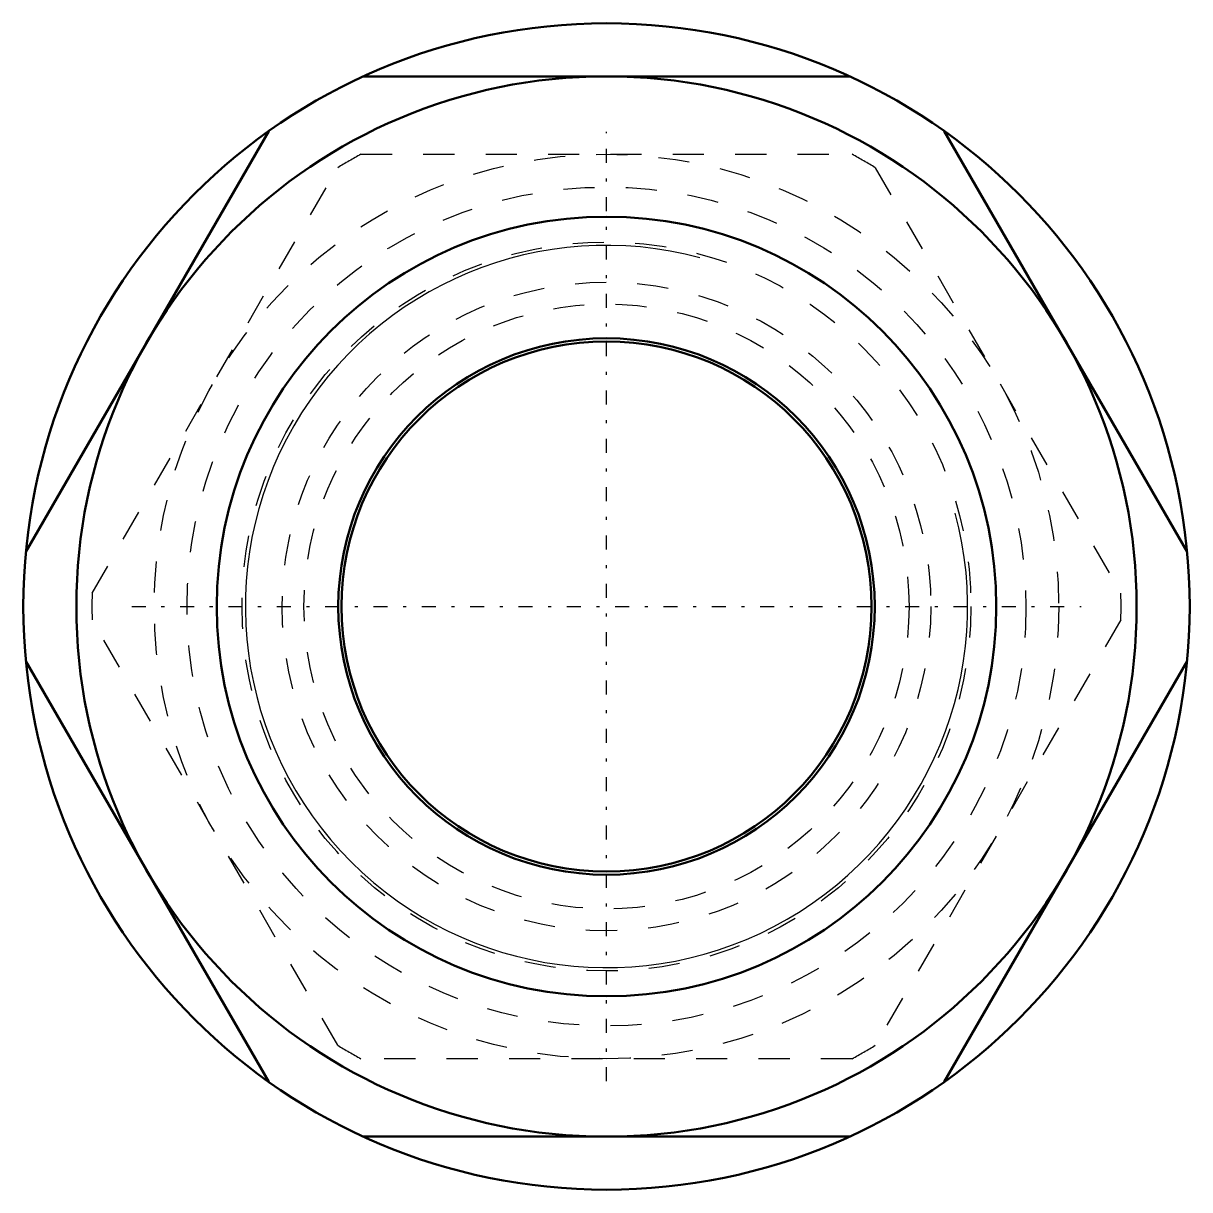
# Model space of a CAD drawing. Header units: millimetres. Extents: x -18.7 to 18.7, y -18.7 to 18.7.
import ezdxf

# ---------------------------------------------------------------- set-up
doc = ezdxf.new("R2010")
doc.units = ezdxf.units.MM
doc.linetypes.add('Center', pattern=[1.5, 0.45, -0.5, 0.05, -0.5])
doc.linetypes.add('Dashed', pattern=[2, 1, -1])
for name, color, linetype, lineweight in [('AM_0', 7, 'Continuous', 50), ('AM_5', 3, 'Continuous', 25), ('AM_7', 7, 'Center', 25), ('AM_9', 6, 'Dashed', 25)]:
    doc.layers.add(name, color=color, linetype=linetype, lineweight=lineweight)

# ---------------------------------------------------------------- blocks, each defined once
blk = doc.blocks.new('1_2411_631_02_0_in_2411_631_17__5')
at = {"layer": 'AM_0'}
for p, q in [((-7.79, 17), (7.79, 17)), ((-18.618, 1.753), (-10.827, 15.247)), ((10.827, 15.247), (18.618, 1.753)), ((-10.827, -15.247), (-18.618, -1.753)), ((18.618, -1.753), (10.827, -15.247)), ((7.79, -17), (-7.79, -17))]:
    blk.add_line(p, q, dxfattribs=at)
for radius in [18.7, 17]:
    blk.add_circle((0, 0), radius, dxfattribs=at)
at = {"layer": 'AM_9'}
blk.add_circle((0, 0), 11.688, dxfattribs=at)
blk = doc.blocks.new('2_2411_631_17__01_0_in_2411_631_17__5')
at = {"layer": 'AM_0'}
for radius in [12.5, 8.6, 8.5]:
    blk.add_circle((0, 0), radius, dxfattribs=at)
at = {"layer": 'AM_5'}
blk.add_arc((0, 0), 11.58, 75, 15, dxfattribs=at)
at = {"layer": 'AM_7'}
for p, q in [((0, -15.225), (0, 15.225)), ((-15.225, 0), (15.225, 0))]:
    blk.add_line(p, q, dxfattribs=at)
at = {"layer": 'AM_9'}
for p, q in [((-7.874, 14.5), (7.874, 14.5)), ((-16.494, 0.431), (-8.62, 14.069)), ((8.62, 14.069), (16.494, 0.431)), ((-8.62, -14.069), (-16.494, -0.431)), ((16.494, -0.431), (8.62, -14.069)), ((7.874, -14.5), (-7.874, -14.5))]:
    blk.add_line(p, q, dxfattribs=at)
for radius in [14.5, 13.45, 10.4, 9.7]:
    blk.add_circle((0, 0), radius, dxfattribs=at)
for start, end in [(118.5035, 121.4965), (58.5035, 61.4965), (178.5035, 181.4965), (358.5035, 1.4965), (238.5035, 241.4965), (298.5035, 301.4965)]:
    blk.add_arc((0, 0), 16.5, start, end, dxfattribs=at)

msp = doc.modelspace()

# ---------------------------------------------------------------- block references
for name in ['1_2411_631_02_0_in_2411_631_17__5', '2_2411_631_17__01_0_in_2411_631_17__5']:
    msp.add_blockref(name, (0, 0))

doc.saveas('drawing.dxf')
